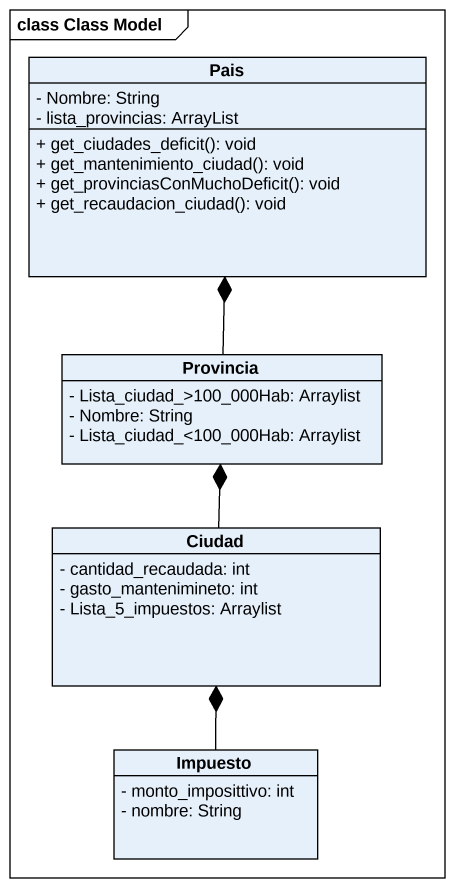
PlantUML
@startuml
mainframe class Class Model
hide circle
hide empty members
skinparam classAttributeIconSize 0
class Pais {
  - Nombre: String
  - lista_provincias: ArrayList
  + get_ciudades_deficit(): void
  + get_mantenimiento_ciudad(): void
  + get_provinciasConMuchoDeficit(): void
  + get_recaudacion_ciudad(): void
}
class Provincia {
  - Lista_ciudad_>100_000Hab: Arraylist
  - Nombre: String
  - Lista_ciudad_<100_000Hab: Arraylist
}
class Ciudad {
  - cantidad_recaudada: int
  - gasto_mantenimineto: int
  - Lista_5_impuestos: Arraylist
}
class Impuesto {
  - monto_imposittivo: int
  - nombre: String
}
Provincia -up-* Pais
Ciudad -up-* Provincia
Impuesto -up-* Ciudad
@enduml
